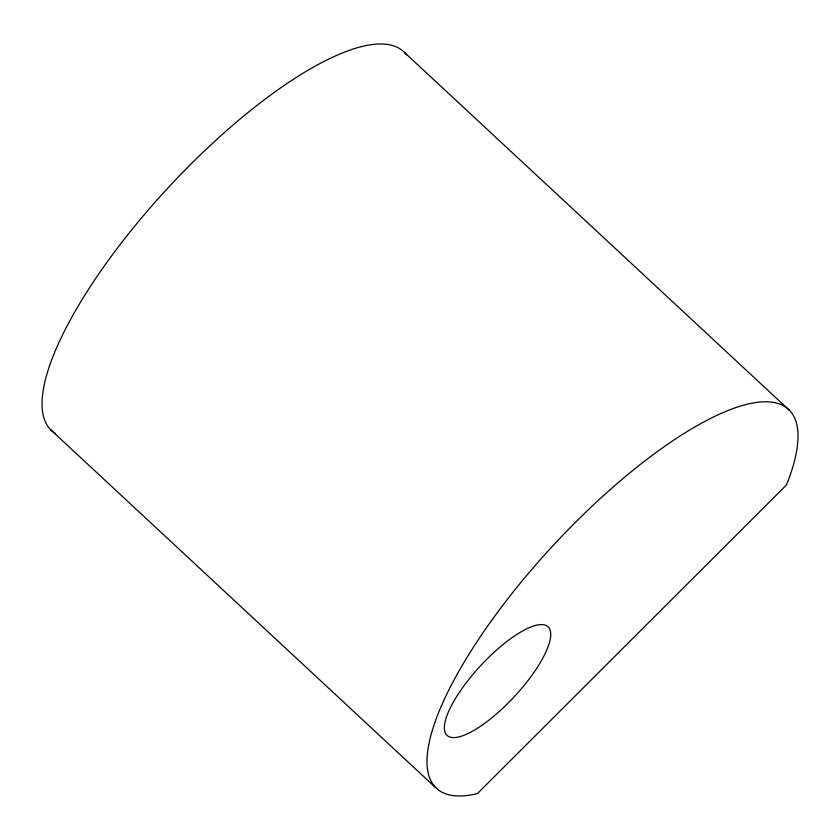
<?xml version="1.0" encoding="UTF-8"?>
<svg xmlns="http://www.w3.org/2000/svg" width="840" height="840" viewBox="0 0 840 840"><rect width="100%" height="100%" fill="white"/><g stroke="black" fill="none" stroke-linecap="round" stroke-linejoin="round"><path stroke-width="1.26" d="M404.523 52.49L789.411 410.33M50.589 429.671L435.477 787.51M52.92 431.77A258.647 79.832 -47.1 0 1 171.728 183.897A258.647 79.832 -47.1 0 1 406.57 54.884M55.514 433.577A258.647 79.832 -47.1 0 1 53.749 432.401M788.424 479.955L786.429 485.006L477.477 793.527L473.487 794.462A258.647 79.832 -47.1 0 1 575.421 522.344A258.647 79.832 -47.1 0 1 788.424 479.955M482.958 724.563A74.162 22.89 -47.1 0 0 549.161 628.1A74.162 22.89 -47.1 0 0 460.541 690.617A74.162 22.89 -47.1 0 0 482.958 724.563"/></g></svg>
